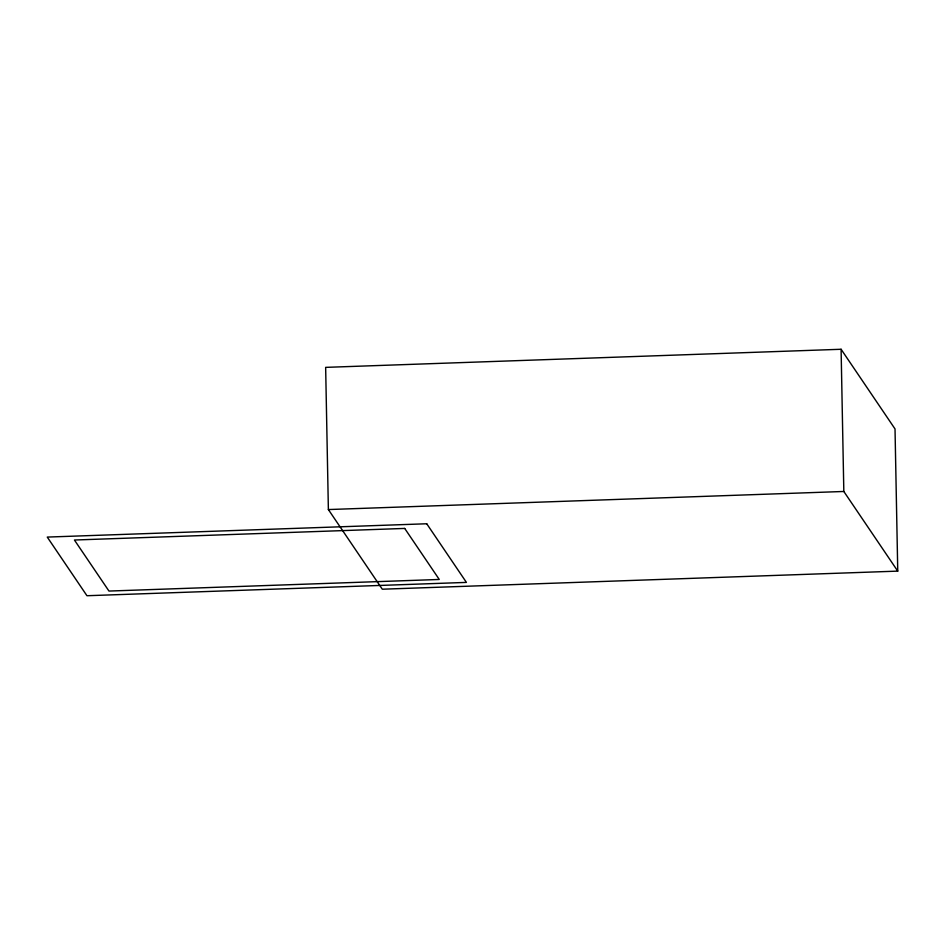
<?xml version="1.0" encoding="UTF-8"?>
<svg xmlns="http://www.w3.org/2000/svg" width="945" height="945" viewBox="0 0 945 945"><rect width="100%" height="100%" fill="white"/><g stroke="black" fill="none" stroke-linecap="round" stroke-linejoin="round"><path stroke-width="1.42" d="M841.097 349.272L325.647 367.369L328.376 509.556L382.3 589.207L897.75 571.123L895.021 428.935L841.097 349.272L843.826 491.471L897.75 571.123M328.376 509.556L843.826 491.471M426.727 523.766L47.25 537.079L86.952 595.728L466.428 582.404L426.727 523.766M404.708 528.432L74.419 540.02L108.97 591.062L439.26 579.462L404.708 528.432"/></g></svg>
